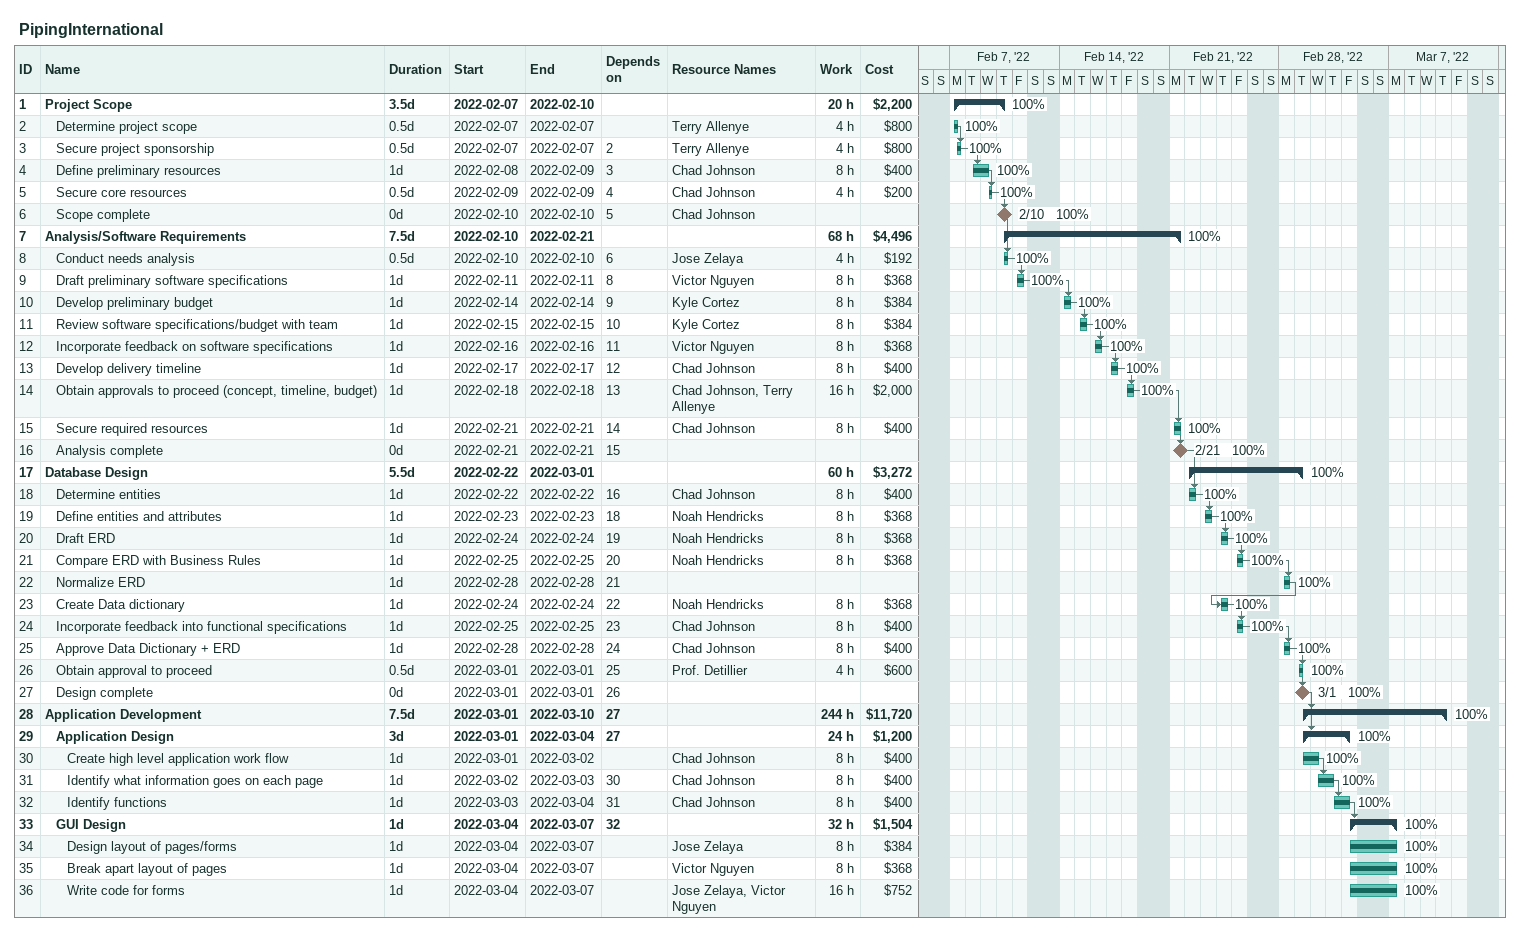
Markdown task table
PipingInternational

| ID | Level | Task | Duration | Start | Finish | Predecessors | Resources | % complete | Work (h) | Cost ($) |
|---|---|---|---|---|---|---|---|---|---|---|
| 1 | 1 | **Project Scope** | 3.5d | 2022-02-07 | 2022-02-10 |  |  | 100 | 20 | 2200 |
| 2 | 2 | Determine project scope | 0.5d | 2022-02-07 | 2022-02-07 |  | Terry Allenye | 100 | 4 | 800 |
| 3 | 2 | Secure project sponsorship | 0.5d | 2022-02-07 | 2022-02-07 | 2 | Terry Allenye | 100 | 4 | 800 |
| 4 | 2 | Define preliminary resources | 1d | 2022-02-08 | 2022-02-09 | 3 | Chad Johnson | 100 | 8 | 400 |
| 5 | 2 | Secure core resources | 0.5d | 2022-02-09 | 2022-02-09 | 4 | Chad Johnson | 100 | 4 | 200 |
| 6 | 2 | Scope complete | 0d | 2022-02-10 | 2022-02-10 | 5 | Chad Johnson | 100 |  |  |
| 7 | 1 | **Analysis/Software Requirements** | 7.5d | 2022-02-10 | 2022-02-21 |  |  | 100 | 68 | 4496 |
| 8 | 2 | Conduct needs analysis | 0.5d | 2022-02-10 | 2022-02-10 | 6 | Jose Zelaya | 100 | 4 | 192 |
| 9 | 2 | Draft preliminary software specifications | 1d | 2022-02-11 | 2022-02-11 | 8 | Victor Nguyen | 100 | 8 | 368 |
| 10 | 2 | Develop preliminary budget | 1d | 2022-02-14 | 2022-02-14 | 9 | Kyle Cortez | 100 | 8 | 384 |
| 11 | 2 | Review software specifications/budget with team | 1d | 2022-02-15 | 2022-02-15 | 10 | Kyle Cortez | 100 | 8 | 384 |
| 12 | 2 | Incorporate feedback on software specifications | 1d | 2022-02-16 | 2022-02-16 | 11 | Victor Nguyen | 100 | 8 | 368 |
| 13 | 2 | Develop delivery timeline | 1d | 2022-02-17 | 2022-02-17 | 12 | Chad Johnson | 100 | 8 | 400 |
| 14 | 2 | Obtain approvals to proceed (concept, timeline, budget) | 1d | 2022-02-18 | 2022-02-18 | 13 | Chad Johnson, Terry Allenye | 100 | 16 | 2000 |
| 15 | 2 | Secure required resources | 1d | 2022-02-21 | 2022-02-21 | 14 | Chad Johnson | 100 | 8 | 400 |
| 16 | 2 | Analysis complete | 0d | 2022-02-21 | 2022-02-21 | 15 |  | 100 |  |  |
| 17 | 1 | **Database Design** | 5.5d | 2022-02-22 | 2022-03-01 |  |  | 100 | 60 | 3272 |
| 18 | 2 | Determine entities | 1d | 2022-02-22 | 2022-02-22 | 16 | Chad Johnson | 100 | 8 | 400 |
| 19 | 2 | Define entities and attributes | 1d | 2022-02-23 | 2022-02-23 | 18 | Noah Hendricks | 100 | 8 | 368 |
| 20 | 2 | Draft ERD | 1d | 2022-02-24 | 2022-02-24 | 19 | Noah Hendricks | 100 | 8 | 368 |
| 21 | 2 | Compare ERD with Business Rules | 1d | 2022-02-25 | 2022-02-25 | 20 | Noah Hendricks | 100 | 8 | 368 |
| 22 | 2 | Normalize ERD | 1d | 2022-02-28 | 2022-02-28 | 21 |  | 100 |  |  |
| 23 | 2 | Create Data dictionary | 1d | 2022-02-24 | 2022-02-24 | 22 | Noah Hendricks | 100 | 8 | 368 |
| 24 | 2 | Incorporate feedback into functional specifications | 1d | 2022-02-25 | 2022-02-25 | 23 | Chad Johnson | 100 | 8 | 400 |
| 25 | 2 | Approve Data Dictionary + ERD | 1d | 2022-02-28 | 2022-02-28 | 24 | Chad Johnson | 100 | 8 | 400 |
| 26 | 2 | Obtain approval to proceed | 0.5d | 2022-03-01 | 2022-03-01 | 25 | Prof. Detillier | 100 | 4 | 600 |
| 27 | 2 | Design complete | 0d | 2022-03-01 | 2022-03-01 | 26 |  | 100 |  |  |
| 28 | 1 | **Application Development** | 7.5d | 2022-03-01 | 2022-03-10 | 27 |  | 100 | 244 | 11720 |
| 29 | 2 | **Application Design** | 3d | 2022-03-01 | 2022-03-04 | 27 |  | 100 | 24 | 1200 |
| 30 | 3 | Create high level application work flow | 1d | 2022-03-01 | 2022-03-02 |  | Chad Johnson | 100 | 8 | 400 |
| 31 | 3 | Identify what information goes on each page | 1d | 2022-03-02 | 2022-03-03 | 30 | Chad Johnson | 100 | 8 | 400 |
| 32 | 3 | Identify functions | 1d | 2022-03-03 | 2022-03-04 | 31 | Chad Johnson | 100 | 8 | 400 |
| 33 | 2 | **GUI Design** | 1d | 2022-03-04 | 2022-03-07 | 32 |  | 100 | 32 | 1504 |
| 34 | 3 | Design layout of pages/forms | 1d | 2022-03-04 | 2022-03-07 |  | Jose Zelaya | 100 | 8 | 384 |
| 35 | 3 | Break apart layout of pages | 1d | 2022-03-04 | 2022-03-07 |  | Victor Nguyen | 100 | 8 | 368 |
| 36 | 3 | Write code for forms | 1d | 2022-03-04 | 2022-03-07 |  | Jose Zelaya, Victor Nguyen | 100 | 16 | 752 |
